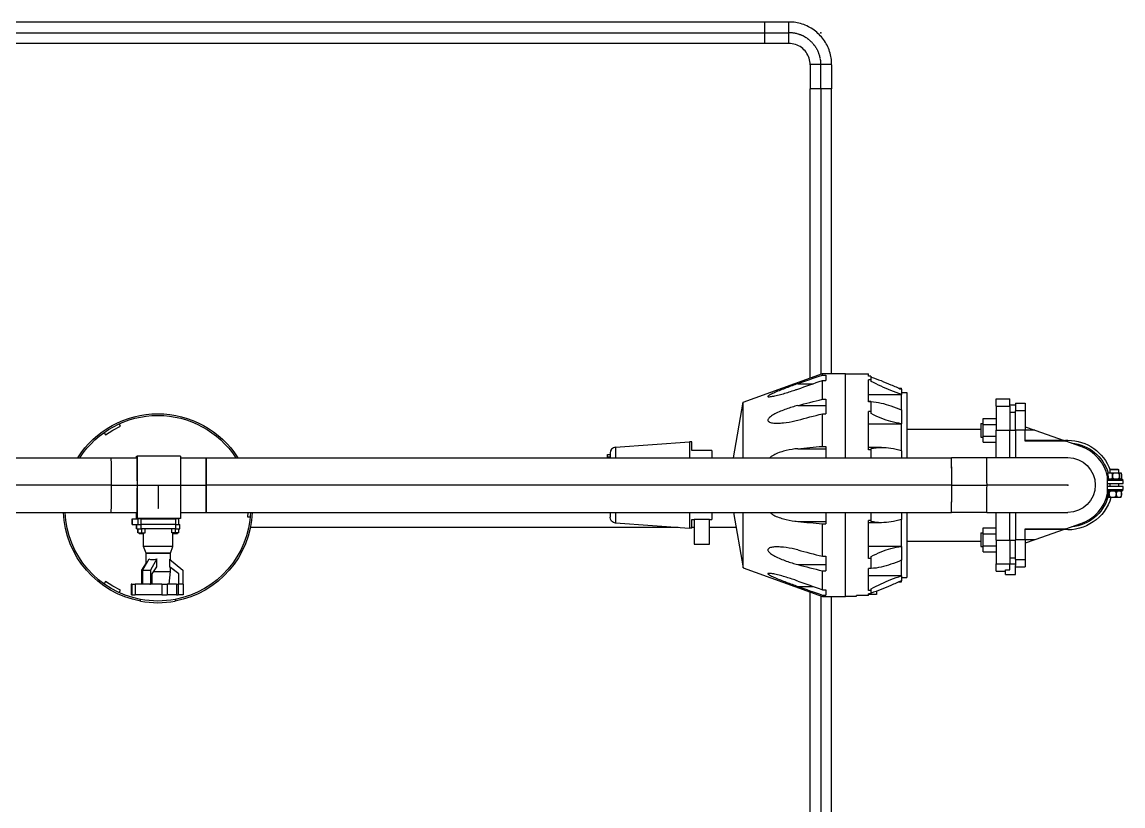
# Model space of a CAD drawing. Header units: millimetres. Extents: x 48717 to 75522, y 76128 to 88842.
# Drawn here: x 59285 to 60562, y 87657 to 88567 of the extents above; entities that cross this region are included whole.
import ezdxf

# ---------------------------------------------------------------- set-up
doc = ezdxf.new("R2010")
doc.units = ezdxf.units.MM
doc.linetypes.add('CENTER2', pattern=[1.125, 0.75, -0.125, 0.125, -0.125])
for name, color, linetype in [('Top (Plan) View2-CENTER', 1, 'CENTER2'), ('Top (Plan) View2-DV20-S1B-011C', 140, 'Continuous'), ('Top (Plan) View2-DV90-S1B-001d', 120, 'Continuous'), ('Top (Plan) View2-FA-S1A-505', 90, 'Continuous')]:
    doc.layers.add(name, color=color, linetype=linetype)

# ---------------------------------------------------------------- blocks, each defined once
blk = doc.blocks.new('*U832')
at = {"layer": 'Top (Plan) View2-CENTER'}
blk.add_line((58193.1, 88554.5), (60146.9, 88554.5), dxfattribs=at)
at = {"layer": 'Top (Plan) View2-DV20-S1B-011C', "color": 0, "linetype": 'ByBlock', "lineweight": -2}
for p, q in [((60147, 88567), (58193.1, 88567)), ((60147, 88542), (58193.1, 88542))]:
    blk.add_line(p, q, dxfattribs=at)
for start_param, end_param in [(0, 1.570796), (1.570796, 3.141593)]:
    blk.add_ellipse((58193.1, 88554.5), major_axis=(0, 12.5), ratio=0.01, start_param=start_param, end_param=end_param, dxfattribs=at)
at = {"layer": 'Top (Plan) View2-DV20-S1B-011C', "color": 0, "linetype": 'ByBlock', "lineweight": -2, "extrusion": (0, 0, -1)}
for start_param, end_param in [(1.570796, 3.141592), (6.278185, 7.853982)]:
    blk.add_ellipse((60147, 88554.5), major_axis=(0, -12.5), ratio=0.01, start_param=start_param, end_param=end_param, dxfattribs=at)
blk = doc.blocks.new('*U862')
at = {"layer": 'Top (Plan) View2-CENTER'}
blk.add_line((59388.7, 88029.6), (58634.2, 88029.6), dxfattribs=at)
at = {"layer": 'Top (Plan) View2-DV90-S1B-001d', "color": 0, "linetype": 'ByBlock', "lineweight": -2}
for p, q in [((58633.9, 88061.3), (59388.7, 88061.3)), ((58633.9, 87997.8), (59388.7, 87997.8))]:
    blk.add_line(p, q, dxfattribs=at)
at = {"layer": 'Top (Plan) View2-DV90-S1B-001d', "color": 0, "linetype": 'ByBlock', "lineweight": -2, "extrusion": (0, 0, -1)}
for start_param, end_param in [(0, 1.570796), (1.570796, 3.141593)]:
    blk.add_ellipse((58633.9, 88029.6), major_axis=(0, 31.8), ratio=0.01, start_param=start_param, end_param=end_param, dxfattribs=at)
at = {"layer": 'Top (Plan) View2-DV90-S1B-001d', "color": 0, "linetype": 'ByBlock', "lineweight": -2}
for start_param, end_param in [(1.570796, 3.141593), (0, 1.570796)]:
    blk.add_ellipse((59388.7, 88029.6), major_axis=(0, -31.8), ratio=0.01, start_param=start_param, end_param=end_param, dxfattribs=at)
blk = doc.blocks.new('*U869')
at = {"layer": 'Top (Plan) View2-FA-S1A-505', "color": 0, "linetype": 'ByBlock', "lineweight": -2}
for p, q in [((59380.6, 88090.6), (59382.1, 88088)), ((59382.1, 88088), (59390.5, 88093.4)), ((59390.5, 88093.4), (59399.4, 88097.9)), ((59399.4, 88097.9), (59397.9, 88100.6)), ((59547.2, 87997.8), (59547, 87992.7)), ((59547, 87992.7), (59550, 87992.7)), ((59382.1, 87917.5), (59380.6, 87914.9)), ((59390.5, 87912.1), (59382.1, 87917.5)), ((59399.4, 87907.5), (59390.5, 87912.1)), ((59397.9, 87904.9), (59399.4, 87907.5)), ((59422.8, 87894.9), (59422.8, 87897)), ((59462.8, 87897), (59462.8, 87894.9))]:
    blk.add_line(p, q, dxfattribs=at)
at = {"layer": 'Top (Plan) View2-FA-S1A-505', "color": 0, "linetype": 'ByBlock', "lineweight": -2, "extrusion": (0, 0, -1)}
for radius, start, end in [(109.7, 32.3051, 147.6949), (107.7, 32.9807, 147.0193), (109.7, 280.5095, 357.4387), (107.7, 280.707, 357.3911), (107.7, 182.6089, 259.293), (109.7, 182.5613, 259.4905), (107.7, 259.293, 280.707)]:
    blk.add_arc((-59442.8, 88002.7), radius, start, end, dxfattribs=at)
at = {"layer": 'Top (Plan) View2-FA-S1A-505', "color": 0, "linetype": 'ByBlock', "lineweight": -2}
blk.add_arc((59442.8, 88002.7), 109.7, 259.4905, 280.5095, dxfattribs=at)
blk = doc.blocks.new('*U871')
at = {"layer": 'Top (Plan) View2-CENTER'}
for p, q in [((59389, 88029.6), (59498.7, 88029.6)), ((59443.7, 88002.7), (59443.7, 88029.6)), ((59442.8, 88002.7), (59443.7, 88002.7))]:
    blk.add_line(p, q, dxfattribs=at)
at = {"layer": 'Top (Plan) View2-DV90-S1B-001d', "color": 0, "linetype": 'ByBlock', "lineweight": -2}
for p, q in [((59388.7, 88061.3), (59418.7, 88061.3)), ((59418, 88063.2), (59419, 88063.2)), ((59418, 88061.3), (59418, 88063.2)), ((59469, 88063.2), (59419, 88063.2)), ((59419, 88063.2), (59419, 87990.8)), ((59469, 88063.2), (59469, 87990.8)), ((59469, 88061.3), (59498.7, 88061.3)), ((59389, 88029.6), (59419, 88029.6)), ((59469, 88029.6), (59499, 88029.6)), ((59388.7, 87997.8), (59418.7, 87997.8)), ((59413.2, 87990.2), (59413.4, 87990.2)), ((59413.2, 87983.7), (59413.2, 87990.2)), ((59413.4, 87990.2), (59419.9, 87990.2)), ((59413.4, 87983.7), (59413.4, 87990.2)), ((59418, 87990.8), (59418, 87997.8)), ((59419, 87990.8), (59418, 87990.8)), ((59469, 87990.8), (59419, 87990.8)), ((59419.9, 87983.7), (59419.9, 87990.2)), ((59419.9, 87990.2), (59420, 87990.2)), ((59423.6, 87990.2), (59420, 87990.2)), ((59420, 87983.7), (59420, 87990.2)), ((59423.3, 87990.2), (59423.3, 87990.8)), ((59423.3, 87990.2), (59423.3, 87990.8)), ((59423.6, 87990.2), (59463.6, 87990.2)), ((59423.6, 87983.7), (59423.6, 87990.2)), ((59463.3, 87990.2), (59463.3, 87990.8)), ((59467, 87990.2), (59463.6, 87990.2)), ((59463.6, 87983.7), (59463.6, 87990.2)), ((59467, 87983.7), (59467, 87990.2)), ((59469, 87997.8), (59498.7, 87997.8)), ((59413.2, 87983.7), (59413.4, 87983.7)), ((59413.4, 87983.7), (59418.4, 87983.7)), ((59418.1, 87978.7), (59418.1, 87983.7)), ((59418.1, 87978.7), (59418.1, 87983.7)), ((59418.1, 87978.7), (59418.1, 87978.7)), ((59418.5, 87978.7), (59418.1, 87978.7)), ((59418.5, 87983.7), (59418.4, 87983.7)), ((59418.5, 87983.7), (59423.6, 87983.7)), ((59418.5, 87978.7), (59418.5, 87983.7)), ((59418.5, 87978.7), (59423.6, 87978.7)), ((59419.6, 87974), (59419.6, 87978.7)), ((59419.6, 87974), (59419.6, 87978.7)), ((59420, 87974), (59420, 87978.7)), ((59420, 87974), (59420, 87978.7)), ((59463.6, 87983.7), (59423.6, 87983.7)), ((59423.6, 87978.7), (59423.6, 87983.7)), ((59463.6, 87978.7), (59423.6, 87978.7)), ((59424.1, 87974), (59424.1, 87978.7)), ((59428, 87974), (59428, 87978.7)), ((59459, 87974), (59459, 87978.7)), ((59459, 87974), (59459, 87978.7)), ((59463.1, 87974), (59463.1, 87978.7)), ((59463.6, 87983.7), (59468.5, 87983.7)), ((59463.6, 87978.7), (59463.6, 87983.7)), ((59463.6, 87978.7), (59468.5, 87978.7)), ((59467, 87974), (59467, 87978.7)), ((59468.5, 87978.7), (59468.5, 87983.7)), ((59420, 87974), (59419.6, 87974)), ((59419.6, 87974), (59419.6, 87974)), ((59420, 87974), (59424.1, 87974)), ((59420, 87974), (59420, 87974)), ((59421.1, 87973.2), (59421.1, 87974)), ((59421.1, 87973.2), (59421.1, 87974)), ((59421.1, 87973.2), (59421.1, 87973.2)), ((59421.1, 87973.2), (59421.5, 87973.2)), ((59421.5, 87973.2), (59421.5, 87974)), ((59421.5, 87973.2), (59421.5, 87974)), ((59421.5, 87973.2), (59421.5, 87973.2)), ((59421.5, 87973.2), (59426.5, 87973.2)), ((59424.1, 87974), (59428, 87974)), ((59426.3, 87958.2), (59426.3, 87973.2)), ((59426.3, 87958.2), (59426.3, 87973.2)), ((59426.5, 87973.2), (59426.5, 87974)), ((59459, 87974), (59459, 87974)), ((59463.1, 87974), (59459, 87974)), ((59460.3, 87958.2), (59460.3, 87974)), ((59460.3, 87973.2), (59460.5, 87973.2)), ((59460.5, 87973.2), (59460.5, 87974)), ((59460.5, 87973.2), (59460.5, 87974)), ((59460.5, 87973.2), (59460.5, 87973.2)), ((59460.5, 87973.2), (59465.5, 87973.2)), ((59467, 87974), (59463.1, 87974)), ((59465.5, 87973.2), (59465.5, 87974)), ((59426.3, 87958.2), (59426.3, 87958.2)), ((59429.3, 87950.7), (59426.3, 87958.2)), ((59460.3, 87958.2), (59426.3, 87958.2)), ((59429.3, 87950.7), (59426.3, 87958.2)), ((59429.3, 87938.2), (59429.3, 87950.7)), ((59429.3, 87950.7), (59429.3, 87950.7)), ((59429.3, 87950.7), (59457.3, 87950.7)), ((59429.3, 87938.2), (59429.3, 87950.7)), ((59429.3, 87950.7), (59429.3, 87950.7)), ((59457.3, 87950.7), (59429.3, 87950.7)), ((59457.3, 87950.7), (59460.3, 87958.2)), ((59457.3, 87943), (59457.3, 87950.7)), ((59429.3, 87939.4), (59424, 87930.7)), ((59432.5, 87943.7), (59424.9, 87930.7)), ((59441.8, 87943.9), (59434.1, 87930.7)), ((59441.8, 87934.8), (59441.8, 87943.9)), ((59456.4, 87943.7), (59471.9, 87930.7)), ((59456.4, 87943.7), (59456.4, 87934.7)), ((59424, 87930.7), (59424, 87914.7)), ((59424.9, 87930.7), (59434.1, 87930.7)), ((59424.9, 87930.7), (59424.9, 87914.7)), ((59434.1, 87930.7), (59434.1, 87914.7)), ((59436.3, 87926.7), (59441.8, 87934.8)), ((59436.3, 87914.7), (59436.3, 87926.7)), ((59438, 87929.2), (59457.3, 87929.2)), ((59456, 87914.7), (59457.3, 87929.2)), ((59467.3, 87926.7), (59456.4, 87934.7)), ((59467.2, 87926.7), (59457.3, 87934)), ((59457.3, 87929.2), (59457.3, 87934)), ((59467.3, 87926.7), (59467.2, 87926.7)), ((59467.2, 87914.7), (59467.2, 87926.7)), ((59467.3, 87914.7), (59467.3, 87926.7)), ((59471.9, 87930.7), (59471.9, 87914.7)), ((59412.5, 87914.7), (59411.8, 87914.7)), ((59411.8, 87914.7), (59411.8, 87902.2)), ((59411.8, 87914.7), (59411.8, 87914.7)), ((59411.8, 87914.7), (59411.8, 87902.2)), ((59412.5, 87914.7), (59412.5, 87902.2)), ((59412.5, 87914.7), (59416.6, 87914.7)), ((59433.7, 87914.7), (59416.6, 87914.7)), ((59416.6, 87914.7), (59416.6, 87902.2)), ((59433.7, 87914.7), (59434.1, 87914.7)), ((59447.3, 87914.7), (59434.1, 87914.7)), ((59434.1, 87914.7), (59434.1, 87914.7)), ((59447.3, 87914.7), (59453.6, 87914.7)), ((59447.3, 87914.7), (59447.3, 87902.2)), ((59464.4, 87914.7), (59453.6, 87914.7)), ((59453.6, 87914.7), (59453.6, 87902.2)), ((59464.4, 87914.7), (59466.5, 87914.7)), ((59464.4, 87914.7), (59464.4, 87902.2)), ((59472.3, 87914.7), (59466.5, 87914.7)), ((59466.5, 87914.7), (59466.5, 87902.2)), ((59472.3, 87914.7), (59472.3, 87902.2)), ((59412.5, 87902.2), (59411.8, 87902.2)), ((59411.8, 87902.2), (59411.8, 87902.2)), ((59412.5, 87902.2), (59416.6, 87902.2)), ((59447.3, 87902.2), (59416.6, 87902.2)), ((59447.3, 87902.2), (59453.6, 87902.2)), ((59464.4, 87902.2), (59453.6, 87902.2)), ((59464.4, 87902.2), (59466.5, 87902.2)), ((59472.3, 87902.2), (59466.5, 87902.2))]:
    blk.add_line(p, q, dxfattribs=at)
for centre, major_axis, ratio, start_param, end_param in [((59388.7, 88029.6), (0, -31.7), 0.01, 1.570796, 3.141593), ((59418.7, 88029.6), (0, -31.7), 0.01, 1.570796, 3.141593), ((59498.7, 88029.6), (0, -31.7), 0.01, 1.570796, 3.141593), ((59388.7, 88029.6), (0, -31.7), 0.01, 0, 1.570796), ((59418.7, 88029.6), (0, -31.8), 0.01, 0, 1.570796), ((59498.7, 88029.6), (0, -31.7), 0.01, 0, 1.570796), ((59443.3, 87954.7), (-13, -9.1), 0.56652, 0.312706, 1.08165)]:
    blk.add_ellipse(centre, major_axis=major_axis, ratio=ratio, start_param=start_param, end_param=end_param, dxfattribs=at)
at = {"layer": 'Top (Plan) View2-DV90-S1B-001d', "color": 0, "linetype": 'ByBlock', "lineweight": -2, "extrusion": (0, 0, -1)}
blk.add_ellipse((59443.3, 87944.2), major_axis=(14, -10.2), ratio=0.004759, start_param=-0.358673, end_param=-0.003465, dxfattribs=at)
blk = doc.blocks.new('*U872')
at = {"layer": 'Top (Plan) View2-CENTER'}
blk.add_line((60363.5, 88029.6), (59499, 88029.6), dxfattribs=at)
at = {"layer": 'Top (Plan) View2-DV90-S1B-001d', "color": 0, "linetype": 'ByBlock', "lineweight": -2}
for p, q in [((59498.7, 88061.3), (60363.5, 88061.3)), ((59498.7, 87997.8), (60363.5, 87997.8))]:
    blk.add_line(p, q, dxfattribs=at)
at = {"layer": 'Top (Plan) View2-DV90-S1B-001d', "color": 0, "linetype": 'ByBlock', "lineweight": -2, "extrusion": (0, 0, -1)}
for start_param, end_param in [(0, 1.570796), (1.570796, 3.141593)]:
    blk.add_ellipse((59498.7, 88029.6), major_axis=(0, 31.7), ratio=0.01, start_param=start_param, end_param=end_param, dxfattribs=at)
at = {"layer": 'Top (Plan) View2-DV90-S1B-001d', "color": 0, "linetype": 'ByBlock', "lineweight": -2}
for start_param, end_param in [(1.570796, 3.141593), (0, 1.570796)]:
    blk.add_ellipse((60363.5, 88029.6), major_axis=(0, -31.8), ratio=0.01, start_param=start_param, end_param=end_param, dxfattribs=at)
blk = doc.blocks.new('*U873')
at = {"layer": 'Top (Plan) View2-FA-S1A-505', "color": 0, "linetype": 'ByBlock', "lineweight": -2}
for p, q in [((60046.5, 87980.5), (59550.2, 87980.5)), ((60064.9, 87980.5), (60062.4, 87980.5)), ((60113.7, 87980.5), (60082.9, 87980.5))]:
    blk.add_line(p, q, dxfattribs=at)
blk = doc.blocks.new('*U876')
at = {"layer": 'Top (Plan) View2-DV90-S1B-001d', "color": 0, "linetype": 'ByBlock', "lineweight": -2}
for p, q in [((60122, 88125.7), (60213.7, 88159.1)), ((60213.7, 88157.2), (60213.7, 88159.1)), ((60213.7, 88159.1), (60240.7, 88159.1)), ((60213.7, 88157.2), (60217.7, 88157.2)), ((60217.7, 88157.2), (60217.7, 88151)), ((60240.7, 88061.3), (60240.7, 88159.1)), ((60240.7, 88158.6), (60267.2, 88158.6)), ((60267.2, 88156), (60267.2, 88158.6)), ((60269.9, 88156), (60267.2, 88156)), ((60269.9, 88156), (60269.9, 88151.9)), ((60185.1, 88147.2), (60202.7, 88147.2)), ((60213.7, 88129.2), (60213.7, 88151)), ((60213.7, 88151), (60217.7, 88151)), ((60267.2, 88126.3), (60267.2, 88151.9)), ((60269.9, 88151.9), (60267.2, 88151.9)), ((60269.9, 88151.9), (60269.9, 88150.3)), ((60302.4, 88142.1), (60305.7, 88142.1)), ((60305.7, 88140.6), (60305.7, 88142.1)), ((60213.7, 88129.2), (60217.7, 88129.2)), ((60217.7, 88129.2), (60217.7, 88112.3)), ((60267.2, 88134.8), (60305.7, 88134.8)), ((60305.7, 88140.6), (60305.7, 88134.8)), ((60305.7, 88137.1), (60311.7, 88137.1)), ((60305.7, 88116.7), (60305.7, 88134.8)), ((60311.7, 88137.1), (60311.7, 88061.3)), ((60415.2, 88121.1), (60415.2, 88129.7)), ((60415.2, 88129.7), (60431.2, 88129.7)), ((60431.2, 88121.1), (60431.2, 88129.7)), ((60110.6, 88061.3), (60122, 88125.7)), ((60122, 88061.3), (60122, 88125.7)), ((60185.1, 88121.9), (60217.7, 88121.9)), ((60269.9, 88126.4), (60267.2, 88126.4)), ((60269.9, 88126.3), (60267.2, 88126.3)), ((60269.9, 88126.4), (60269.9, 88126.3)), ((60269.9, 88126.3), (60269.9, 88115)), ((60305.7, 88116.7), (60305.7, 88100.8)), ((60415.2, 88121.1), (60415.2, 88093.4)), ((60415.2, 88121.1), (60431.2, 88121.1)), ((60431.2, 88122.6), (60437.7, 88122.6)), ((60431.2, 88121.1), (60431.2, 88093.4)), ((60437.7, 88124.6), (60437.7, 88115.8)), ((60437.7, 88124.6), (60449, 88124.6)), ((60449, 88124.6), (60449, 88115.8)), ((60213.7, 88074.5), (60213.7, 88112.3)), ((60213.7, 88112.3), (60217.7, 88112.3)), ((60267.2, 88070.6), (60267.2, 88115)), ((60269.9, 88115), (60267.2, 88115)), ((60269.9, 88115), (60269.9, 88113.1)), ((60400.4, 88100), (60400.4, 88106.9)), ((60400.4, 88106.9), (60415.2, 88106.9)), ((60431.2, 88114.2), (60437.7, 88114.2)), ((60437.7, 88093.1), (60437.7, 88115.8)), ((60449, 88115.8), (60437.7, 88115.8)), ((60449, 88115.8), (60449, 88093.1)), ((60267.2, 88100.8), (60305.7, 88100.8)), ((60305.7, 88069.4), (60305.7, 88100.8)), ((60311.7, 88094.6), (60397.4, 88094.6)), ((60397.4, 88101.1), (60397.4, 88085.1)), ((60397.4, 88101.1), (60400.4, 88101.1)), ((60400.4, 88086.2), (60400.4, 88100)), ((60400.4, 88100), (60415.2, 88100)), ((60415.2, 88061.3), (60415.2, 88093.4)), ((60415.2, 88093.4), (60431.2, 88093.4)), ((60431.2, 88093.4), (60437.7, 88093.4)), ((60431.2, 88061.3), (60431.2, 88093.4)), ((60437.7, 88093.1), (60437.7, 88061.3)), ((60449, 88093.1), (60437.7, 88093.1)), ((60449, 88097.1), (60460.4, 88093.1)), ((60449, 88080.6), (60449, 88093.1)), ((60460.4, 88093.1), (60449, 88093.1)), ((60460.4, 88093.1), (60494.2, 88081.2)), ((59973.9, 88073.6), (60059.4, 88079.6)), ((60059.4, 88079.6), (60059.4, 88061.3)), ((60062.4, 88079.6), (60059.4, 88079.6)), ((60062.4, 88069.6), (60062.4, 88079.6)), ((60397.4, 88085.1), (60400.4, 88085.1)), ((60400.4, 88079.2), (60400.4, 88086.2)), ((60400.4, 88086.2), (60415.2, 88086.2)), ((60400.4, 88079.2), (60415.2, 88079.2)), ((60494.2, 88081.2), (60449, 88081.2)), ((60496.1, 88080.6), (60449, 88080.6)), ((60494.2, 88081.2), (60496.1, 88080.6)), ((60513.7, 88074.4), (60496.1, 88080.6)), ((59964.4, 88065.2), (59967.4, 88065.2)), ((59964.4, 88062.4), (59964.4, 88065.2)), ((59967.4, 88066.6), (59967.4, 88061.3)), ((59973.9, 88073.6), (59973.9, 88061.3)), ((60085.4, 88069.6), (60062.4, 88069.6)), ((60085.4, 88069.6), (60085.4, 88061.3)), ((60185.1, 88071.8), (60217.7, 88071.8)), ((60213.7, 88074.5), (60217.7, 88074.5)), ((60217.7, 88074.5), (60217.7, 88061.3)), ((60282.3, 88073.3), (60267.2, 88073.3)), ((60269.9, 88070.6), (60267.2, 88070.6)), ((60269.9, 88071.7), (60269.9, 88070.6)), ((60269.9, 88070.6), (60269.9, 88061.3)), ((60305.7, 88069.4), (60305.7, 88061.3)), ((59964.4, 88062.4), (59967.4, 88062.4)), ((59964.4, 88061.3), (59964.4, 88062.4)), ((60544.5, 88019.9), (60544.5, 88039.3)), ((59967.4, 87997.8), (59967.4, 87992.5)), ((59973.9, 87997.8), (59973.9, 87985.6)), ((60059.4, 87997.8), (60059.4, 87979.6)), ((60062.4, 87979.6), (60062.4, 87989.6)), ((60062.4, 87989.6), (60064.9, 87989.6)), ((60082.9, 87989.6), (60064.9, 87989.6)), ((60064.9, 87989.6), (60064.9, 87961.1)), ((60082.9, 87989.6), (60085.4, 87989.6)), ((60082.9, 87961.1), (60082.9, 87989.6)), ((60085.4, 87997.8), (60085.4, 87989.6)), ((60110.6, 87997.8), (60122, 87933.5)), ((60122, 87933.5), (60122, 87997.8)), ((60217.7, 87997.8), (60217.7, 87984.6)), ((60240.7, 87900.1), (60240.7, 87997.8)), ((60269.9, 87988.5), (60267.2, 87988.5)), ((60267.2, 87944.2), (60267.2, 87988.5)), ((60269.9, 87997.8), (60269.9, 87988.5)), ((60269.9, 87988.5), (60269.9, 87987.5)), ((60305.7, 87997.8), (60305.7, 87989.8)), ((60305.7, 87958.4), (60305.7, 87989.8)), ((60311.7, 87997.8), (60311.7, 87922.1)), ((60415.2, 87965.8), (60415.2, 87997.8)), ((60431.2, 87965.8), (60431.2, 87997.8)), ((60437.7, 87997.8), (60437.7, 87966.1)), ((59973.9, 87985.6), (60059.4, 87979.6)), ((60062.4, 87979.6), (60059.4, 87979.6)), ((60185.1, 87987.3), (60217.7, 87987.3)), ((60213.7, 87946.9), (60213.7, 87984.6)), ((60213.7, 87984.6), (60217.7, 87984.6)), ((60282.3, 87985.9), (60267.2, 87985.9)), ((60400.4, 87973), (60400.4, 87979.9)), ((60400.4, 87979.9), (60415.2, 87979.9)), ((60449, 87966.1), (60449, 87978.6)), ((60449, 87978.6), (60496.1, 87978.6)), ((60494.2, 87977.9), (60449, 87977.9)), ((60494.2, 87977.9), (60460.4, 87966.1)), ((60496.1, 87978.6), (60494.2, 87977.9)), ((60496.1, 87978.6), (60513.7, 87984.8)), ((60311.7, 87964.6), (60397.4, 87964.6)), ((60397.4, 87974.1), (60397.4, 87958.1)), ((60397.4, 87974.1), (60400.4, 87974.1)), ((60400.4, 87959.2), (60400.4, 87973)), ((60400.4, 87973), (60415.2, 87973)), ((60415.2, 87965.8), (60415.2, 87938.1)), ((60415.2, 87965.8), (60431.2, 87965.8)), ((60431.2, 87965.8), (60437.7, 87965.8)), ((60431.2, 87965.8), (60431.2, 87938.1)), ((60437.7, 87943.3), (60437.7, 87966.1)), ((60449, 87966.1), (60437.7, 87966.1)), ((60449, 87966.1), (60449, 87943.3)), ((60460.4, 87966.1), (60449, 87962.1)), ((60460.4, 87966.1), (60449, 87966.1)), ((60064.9, 87961.1), (60082.9, 87961.1)), ((60305.7, 87958.4), (60267.2, 87958.4)), ((60305.7, 87958.4), (60305.7, 87942.5)), ((60397.4, 87958.1), (60400.4, 87958.1)), ((60400.4, 87952.2), (60400.4, 87959.2)), ((60400.4, 87959.2), (60415.2, 87959.2)), ((60400.4, 87952.2), (60415.2, 87952.2)), ((60185.1, 87937.3), (60217.7, 87937.3)), ((60213.7, 87946.9), (60217.7, 87946.9)), ((60217.7, 87946.9), (60217.7, 87929.9)), ((60269.9, 87944.2), (60267.2, 87944.2)), ((60269.9, 87946.1), (60269.9, 87944.2)), ((60269.9, 87944.2), (60269.9, 87932.9)), ((60305.7, 87924.4), (60305.7, 87942.5)), ((60415.2, 87929.5), (60415.2, 87938.1)), ((60415.2, 87938.1), (60431.2, 87938.1)), ((60431.2, 87945), (60437.7, 87945)), ((60431.2, 87938.1), (60437.7, 87938.1)), ((60431.2, 87931.1), (60431.2, 87938.1)), ((60437.7, 87943.3), (60437.7, 87936.2)), ((60437.7, 87943.3), (60449, 87943.3)), ((60449, 87943.3), (60449, 87934.6)), ((60122, 87933.5), (60213.7, 87900.1)), ((60213.7, 87908.1), (60213.7, 87929.9)), ((60213.7, 87929.9), (60217.7, 87929.9)), ((60269.9, 87932.9), (60267.2, 87932.9)), ((60267.2, 87907.3), (60267.2, 87932.9)), ((60269.9, 87932.8), (60267.2, 87932.8)), ((60269.9, 87932.9), (60269.9, 87932.8)), ((60415.2, 87929.5), (60426.2, 87929.5)), ((60426.2, 87925.6), (60426.2, 87931.1)), ((60426.2, 87931.1), (60431.2, 87931.1)), ((60426.2, 87925.6), (60437.7, 87925.6)), ((60437.7, 87925.6), (60437.7, 87936.2)), ((60437.7, 87934.6), (60449, 87934.6)), ((60185.1, 87912), (60202.7, 87912)), ((60305.7, 87924.4), (60267.2, 87924.4)), ((60302.4, 87917.1), (60305.7, 87917.1)), ((60305.7, 87924.4), (60305.7, 87918.6)), ((60305.7, 87922.1), (60311.7, 87922.1)), ((60305.7, 87917.1), (60305.7, 87918.6)), ((60213.7, 87908.1), (60217.7, 87908.1)), ((60213.7, 87900.1), (60213.7, 87901.9)), ((60213.7, 87901.9), (60217.7, 87901.9)), ((60213.7, 87900.1), (60240.7, 87900.1)), ((60217.7, 87908.1), (60217.7, 87901.9)), ((60240.7, 87900.6), (60253.2, 87900.6)), ((60253.2, 87900.6), (60253.2, 87901.3)), ((60267.2, 87901.3), (60253.2, 87901.3)), ((60269.9, 87907.3), (60267.2, 87907.3)), ((60267.2, 87901.3), (60267.2, 87903.2)), ((60269.9, 87903.2), (60267.2, 87903.2)), ((60276.7, 87902.6), (60267.2, 87902.6)), ((60269.9, 87908.9), (60269.9, 87907.3)), ((60269.9, 87907.3), (60269.9, 87903.2)), ((60276.7, 87906.4), (60276.7, 87902.6))]:
    blk.add_line(p, q, dxfattribs=at)
for centre, radius, start, end in [((59974.4, 88066.6), 7, 94, 180), ((60498, 88029.6), 47.5, 11.7776, 70.6905), ((60498, 88029.6), 47.5, 289.3095, 348.2224)]:
    blk.add_arc(centre, radius, start, end, dxfattribs=at)
at = {"layer": 'Top (Plan) View2-DV90-S1B-001d', "color": 0, "linetype": 'ByBlock', "lineweight": -2, "extrusion": (0, 0, -1)}
blk.add_arc((-59974.4, 87992.5), 7, 274, 0, dxfattribs=at)
at = {"layer": 'Top (Plan) View2-DV90-S1B-001d', "color": 0, "linetype": 'ByBlock', "lineweight": -2}
for points in [[(60185.1, 88147.2), (60194.6, 88150.5), (60204.1, 88153.9), (60213.7, 88157.2)], [(60185.1, 88140.9), (60194.6, 88144.3), (60204.1, 88147.7), (60213.7, 88151)], [(60185.1, 88121.9), (60194.6, 88124.3), (60204.1, 88126.8), (60213.7, 88129.2)], [(60185.1, 88104.9), (60194.6, 88107.4), (60204.1, 88109.8), (60213.7, 88112.3)], [(60185.1, 88071.8), (60194.6, 88072.7), (60204.1, 88073.6), (60213.7, 88074.5)], [(60185.1, 87987.3), (60194.6, 87986.4), (60204.1, 87985.5), (60213.7, 87984.6)], [(60185.1, 87954.3), (60194.6, 87951.8), (60204.1, 87949.4), (60213.7, 87946.9)], [(60185.1, 87937.3), (60194.6, 87934.8), (60204.1, 87932.4), (60213.7, 87929.9)], [(60185.1, 87918.2), (60194.6, 87914.9), (60204.1, 87911.5), (60213.7, 87908.1)], [(60185.1, 87912), (60194.6, 87908.7), (60204.1, 87905.3), (60213.7, 87901.9)]]:
    blk.add_open_spline(points, degree=3, dxfattribs=at)
for points, knots in [([(60269.9, 88155.2), (60270.1, 88155.1), (60270.3, 88155), (60274, 88153.8), (60277.8, 88152.3), (60285.7, 88149.2), (60289.7, 88147.6), (60297.1, 88144.4), (60301.3, 88142.6), (60305.4, 88140.7), (60305.6, 88140.7), (60305.7, 88140.6)], [7.613154, 7.613154, 7.613154, 7.613154, 7.692139, 7.692139, 8.885312, 8.885312, 10.078484, 10.078484, 11.315653, 11.315653, 11.35063, 11.35063, 11.35063, 11.35063]), ([(60185.1, 88147.2), (60184, 88146.8), (60182.9, 88146.4), (60181.8, 88146), (60177.6, 88144.5), (60173, 88142.8), (60166.2, 88140.1), (60164, 88139.3), (60159.7, 88137.5), (60157.7, 88136.6), (60154.3, 88135.1), (60152.5, 88134.2), (60151.2, 88133.3), (60150.9, 88133.1), (60150.6, 88132.7), (60150.5, 88132.6), (60150.5, 88132.3), (60150.6, 88132.2), (60150.9, 88132.1), (60151.2, 88132.1), (60152.5, 88132), (60154.3, 88132.3), (60157.7, 88132.9), (60159.7, 88133.3), (60164, 88134.4), (60166.2, 88135), (60173, 88136.9), (60177.6, 88138.4), (60182.9, 88140.2), (60184, 88140.5), (60185.1, 88140.9)], [-0.347008, -0.347008, -0.347008, -0.347008, 0, 0, 0, 1.33973, 1.33973, 2.009595, 2.009595, 2.67946, 2.67946, 3.228308, 3.228308, 3.371149, 3.371149, 3.513989, 3.513989, 3.65683, 3.65683, 3.79967, 3.79967, 4.348519, 4.348519, 5.018384, 5.018384, 5.688249, 5.688249, 7.027979, 7.027979, 7.374986, 7.374986, 7.374986, 7.374986]), ([(60305.7, 88134.8), (60305.6, 88134.8), (60305.4, 88134.9), (60301.3, 88136.3), (60297.1, 88137.8), (60289.7, 88140.8), (60285.7, 88142.5), (60277.8, 88146.1), (60274, 88148.1), (60270.3, 88150), (60270.1, 88150.2), (60269.9, 88150.3)], [1.201997, 1.201997, 1.201997, 1.201997, 1.237068, 1.237068, 2.474137, 2.474137, 3.667309, 3.667309, 4.860482, 4.860482, 4.939467, 4.939467, 4.939467, 4.939467]), ([(60185.1, 88121.9), (60184, 88121.6), (60182.9, 88121.3), (60181.8, 88121), (60177.6, 88119.8), (60173, 88118.3), (60166.2, 88115.7), (60164, 88114.8), (60159.7, 88112.8), (60157.7, 88111.7), (60154.3, 88109.6), (60152.5, 88108.3), (60151.2, 88106.7), (60150.9, 88106.4), (60150.6, 88105.6), (60150.5, 88105.2), (60150.5, 88104.6), (60150.6, 88104.2), (60150.9, 88103.6), (60151.2, 88103.4), (60152.5, 88102.4), (60154.3, 88101.9), (60157.7, 88101.4), (60159.7, 88101.4), (60164, 88101.4), (60166.2, 88101.6), (60173, 88102.3), (60177.6, 88103.1), (60182.9, 88104.3), (60184, 88104.6), (60185.1, 88104.9)], [-0.347008, -0.347008, -0.347008, -0.347008, 0, 0, 0, 1.33973, 1.33973, 2.009595, 2.009595, 2.67946, 2.67946, 3.228308, 3.228308, 3.371149, 3.371149, 3.513989, 3.513989, 3.65683, 3.65683, 3.79967, 3.79967, 4.348519, 4.348519, 5.018384, 5.018384, 5.688249, 5.688249, 7.027979, 7.027979, 7.374986, 7.374986, 7.374986, 7.374986]), ([(60269.9, 88126.4), (60270.1, 88126.4), (60270.3, 88126.4), (60274, 88126.2), (60277.8, 88125.6), (60285.7, 88123.9), (60289.7, 88122.7), (60297.1, 88120.2), (60301.3, 88118.7), (60305.4, 88116.8), (60305.6, 88116.7), (60305.7, 88116.7)], [7.613154, 7.613154, 7.613154, 7.613154, 7.692139, 7.692139, 8.885312, 8.885312, 10.078484, 10.078484, 11.315653, 11.315653, 11.35063, 11.35063, 11.35063, 11.35063]), ([(60305.7, 88100.8), (60305.6, 88100.8), (60305.4, 88100.8), (60301.3, 88101.3), (60297.1, 88102.2), (60289.7, 88104.2), (60285.7, 88105.5), (60277.8, 88108.7), (60274, 88110.6), (60270.3, 88112.8), (60270.1, 88112.9), (60269.9, 88113.1)], [1.201997, 1.201997, 1.201997, 1.201997, 1.237068, 1.237068, 2.474137, 2.474137, 3.667309, 3.667309, 4.860482, 4.860482, 4.939467, 4.939467, 4.939467, 4.939467]), ([(60185.1, 88071.8), (60184, 88071.7), (60182.9, 88071.6), (60181.8, 88071.5), (60177.6, 88070.9), (60173, 88070.1), (60166.2, 88068.2), (60164, 88067.4), (60159.7, 88065.7), (60157.7, 88064.8), (60154.8, 88063), (60153.7, 88062.2), (60152.7, 88061.3)], [-0.347008, -0.347008, -0.347008, -0.347008, 0, 0, 0, 1.33973, 1.33973, 2.009595, 2.009595, 2.67946, 2.67946, 3.043991, 3.043991, 3.043991, 3.043991]), ([(60269.9, 88071.7), (60270.1, 88071.7), (60270.3, 88071.8), (60274, 88072.8), (60277.8, 88073.2), (60285.7, 88073.3), (60289.7, 88072.9), (60297.1, 88071.8), (60301.3, 88070.8), (60305.4, 88069.5), (60305.6, 88069.4), (60305.7, 88069.4)], [7.613154, 7.613154, 7.613154, 7.613154, 7.692139, 7.692139, 8.885312, 8.885312, 10.078484, 10.078484, 11.315653, 11.315653, 11.35063, 11.35063, 11.35063, 11.35063]), ([(60152.7, 87997.8), (60153.7, 87996.9), (60154.8, 87996.2), (60157.7, 87994.4), (60159.7, 87993.4), (60164, 87991.7), (60166.2, 87991), (60173, 87989.1), (60177.6, 87988.2), (60182.9, 87987.6), (60184, 87987.4), (60185.1, 87987.3)], [-10.878972, -10.878972, -10.878972, -10.878972, -10.514441, -10.514441, -9.844576, -9.844576, -9.174711, -9.174711, -7.834981, -7.834981, -7.487973, -7.487973, -7.487973, -7.487973]), ([(60305.7, 87989.8), (60305.6, 87989.7), (60305.4, 87989.7), (60301.3, 87988.3), (60297.1, 87987.4), (60289.9, 87986.3), (60286.1, 87985.9), (60282.3, 87985.9)], [1.201997, 1.201997, 1.201997, 1.201997, 1.237068, 1.237068, 2.474137, 2.474137, 3.610003, 3.610003, 3.610003, 3.610003]), ([(60282.3, 87985.9), (60282.1, 87985.9), (60281.9, 87985.9), (60277.8, 87986), (60274, 87986.4), (60270.3, 87987.4), (60270.1, 87987.4), (60269.9, 87987.5)], [3.610204, 3.610204, 3.610204, 3.610204, 3.66751, 3.66751, 4.860682, 4.860682, 4.939668, 4.939668, 4.939668, 4.939668]), ([(60161, 87957.8), (60159.2, 87957.8), (60157.4, 87957.7), (60154.3, 87957.2), (60152.5, 87956.8), (60151.2, 87955.8), (60150.9, 87955.5), (60150.6, 87955), (60150.5, 87954.6), (60150.5, 87953.9), (60150.6, 87953.6), (60150.9, 87952.8), (60151.2, 87952.4), (60152.5, 87950.8), (60154.3, 87949.6), (60157.7, 87947.4), (60159.7, 87946.4), (60164, 87944.4), (60166.2, 87943.5), (60173, 87940.9), (60177.6, 87939.4), (60182.9, 87937.9), (60184, 87937.6), (60185.1, 87937.3)], [-12.765496, -12.765496, -12.765496, -12.765496, -12.1835, -12.1835, -11.634651, -11.634651, -11.491811, -11.491811, -11.34897, -11.34897, -11.20613, -11.20613, -11.063289, -11.063289, -10.514441, -10.514441, -9.844576, -9.844576, -9.174711, -9.174711, -7.834981, -7.834981, -7.487973, -7.487973, -7.487973, -7.487973]), ([(60185.1, 87954.3), (60184, 87954.6), (60182.9, 87954.8), (60181.8, 87955.1), (60177.6, 87956.1), (60173, 87956.9), (60166.2, 87957.6), (60164, 87957.8), (60161.6, 87957.8), (60161.3, 87957.8), (60161, 87957.8)], [-0.347008, -0.347008, -0.347008, -0.347008, 0, 0, 0, 1.33973, 1.33973, 2.009595, 2.009595, 2.097464, 2.097464, 2.097464, 2.097464]), ([(60269.9, 87946.1), (60270.1, 87946.2), (60270.3, 87946.4), (60274, 87948.6), (60277.8, 87950.5), (60285.7, 87953.7), (60289.7, 87955), (60297.1, 87957), (60301.3, 87957.8), (60305.4, 87958.3), (60305.6, 87958.4), (60305.7, 87958.4)], [7.613154, 7.613154, 7.613154, 7.613154, 7.692139, 7.692139, 8.885312, 8.885312, 10.078484, 10.078484, 11.315653, 11.315653, 11.35063, 11.35063, 11.35063, 11.35063]), ([(60305.7, 87942.5), (60305.6, 87942.4), (60305.4, 87942.4), (60301.3, 87940.5), (60297.1, 87938.9), (60289.7, 87936.4), (60285.7, 87935.3), (60277.8, 87933.5), (60274, 87932.9), (60270.3, 87932.8), (60270.1, 87932.8), (60269.9, 87932.8)], [1.201997, 1.201997, 1.201997, 1.201997, 1.237068, 1.237068, 2.474137, 2.474137, 3.667309, 3.667309, 4.860482, 4.860482, 4.939467, 4.939467, 4.939467, 4.939467]), ([(60151.7, 87927.1), (60151.6, 87927.1), (60151.5, 87927.1), (60151.2, 87927.1), (60150.9, 87927.1), (60150.6, 87926.9), (60150.5, 87926.8), (60150.5, 87926.6), (60150.6, 87926.4), (60150.9, 87926.1), (60151.2, 87925.9), (60152.5, 87925), (60154.3, 87924.1), (60157.7, 87922.5), (60159.7, 87921.7), (60164, 87919.9), (60166.2, 87919), (60173, 87916.4), (60177.6, 87914.7), (60182.9, 87912.8), (60184, 87912.4), (60185.1, 87912)], [-11.678839, -11.678839, -11.678839, -11.678839, -11.634651, -11.634651, -11.491811, -11.491811, -11.34897, -11.34897, -11.20613, -11.20613, -11.063289, -11.063289, -10.514441, -10.514441, -9.844576, -9.844576, -9.174711, -9.174711, -7.834981, -7.834981, -7.487973, -7.487973, -7.487973, -7.487973]), ([(60185.1, 87918.2), (60184, 87918.6), (60182.9, 87919), (60181.8, 87919.4), (60177.6, 87920.8), (60173, 87922.3), (60166.2, 87924.2), (60164, 87924.8), (60159.7, 87925.8), (60157.7, 87926.3), (60154.4, 87926.9), (60152.8, 87927.1), (60151.7, 87927.1)], [-0.347008, -0.347008, -0.347008, -0.347008, 0, 0, 0, 1.33973, 1.33973, 2.009595, 2.009595, 2.67946, 2.67946, 3.18412, 3.18412, 3.18412, 3.18412]), ([(60269.9, 87908.9), (60270.1, 87909), (60270.3, 87909.1), (60274, 87911.1), (60277.8, 87913), (60285.7, 87916.7), (60289.7, 87918.4), (60297.1, 87921.4), (60301.3, 87922.9), (60305.4, 87924.3), (60305.6, 87924.3), (60305.7, 87924.4)], [7.613154, 7.613154, 7.613154, 7.613154, 7.692139, 7.692139, 8.885312, 8.885312, 10.078484, 10.078484, 11.315653, 11.315653, 11.35063, 11.35063, 11.35063, 11.35063]), ([(60305.7, 87918.6), (60305.6, 87918.5), (60305.4, 87918.5), (60301.3, 87916.6), (60297.1, 87914.8), (60289.7, 87911.6), (60285.7, 87910), (60277.8, 87906.8), (60274, 87905.4), (60270.3, 87904.2), (60270.1, 87904.1), (60269.9, 87904)], [1.201997, 1.201997, 1.201997, 1.201997, 1.237068, 1.237068, 2.474137, 2.474137, 3.667309, 3.667309, 4.860482, 4.860482, 4.939467, 4.939467, 4.939467, 4.939467])]:
    blk.add_open_spline(points, degree=3, knots=knots, dxfattribs=at)
blk = doc.blocks.new('*U878')
at = {"layer": 'Top (Plan) View2-CENTER'}
for p, q in [((60147, 88554.5), (60175, 88554.5)), ((60212, 88489.7), (60212, 88517.5))]:
    blk.add_line(p, q, dxfattribs=at)
blk.add_ellipse((60175, 88517.5), major_axis=(26.2, 26.2), ratio=0.9999, start_param=-0.785348, end_param=0.785448, dxfattribs=at)
blk.add_point((60212, 88554.5), dxfattribs=at)
at = {"layer": 'Top (Plan) View2-DV20-S1B-011C', "color": 0, "linetype": 'ByBlock', "lineweight": -2}
for p, q in [((60175, 88567), (60147, 88567)), ((60175, 88542), (60147, 88542)), ((60199.5, 88517.5), (60199.5, 88489.5)), ((60224.5, 88517.5), (60224.5, 88489.5))]:
    blk.add_line(p, q, dxfattribs=at)
at = {"layer": 'Top (Plan) View2-DV20-S1B-011C', "color": 0, "linetype": 'ByBlock', "lineweight": -2, "extrusion": (0, 0, -1)}
for centre, start_param, end_param in [((60147, 88554.5), 1.580796, 3.141593), ((60175, 88554.5), 0.01, 3.141593), ((60147, 88554.5), 0, 1.580796), ((60175, 88554.5), 0, 0.01)]:
    blk.add_ellipse(centre, major_axis=(0, -12.5), ratio=0.009999, start_param=start_param, end_param=end_param, dxfattribs=at)
at = {"layer": 'Top (Plan) View2-DV20-S1B-011C', "color": 0, "linetype": 'ByBlock', "lineweight": -2}
for centre, start_param, end_param in [((60212, 88517.5), 0, 3.141593), ((60212, 88489.5), 1.580795, 3.141593), ((60212, 88489.5), 0, 1.580795)]:
    blk.add_ellipse(centre, major_axis=(12.5, 0), ratio=0.01, start_param=start_param, end_param=end_param, dxfattribs=at)
for points in [[(60224.5, 88517.5), (60224.5, 88522.7), (60223.7, 88527.9), (60220.5, 88537.8), (60218.1, 88542.4), (60212, 88550.8), (60208.3, 88554.5), (60199.9, 88560.6), (60195.2, 88563), (60185.4, 88566.2), (60180.2, 88567), (60175, 88567)], [(60199.5, 88517.5), (60199.5, 88520.1), (60199.1, 88522.7), (60197.5, 88527.6), (60196.3, 88529.9), (60193.3, 88534), (60191.5, 88535.9), (60187.3, 88538.9), (60185, 88540), (60180.1, 88541.6), (60177.6, 88542), (60175, 88542)]]:
    blk.add_open_spline(points, degree=3, knots=[6.283185, 6.283185, 6.283185, 6.283185, 6.597345, 6.597345, 6.911504, 6.911504, 7.225663, 7.225663, 7.539822, 7.539822, 7.853982, 7.853982, 7.853982, 7.853982], dxfattribs=at)
blk = doc.blocks.new('*U879')
at = {"layer": 'Top (Plan) View2-CENTER'}
for p, q in [((60212, 88489.5), (60212, 88158.5)), ((60212, 87900.7), (60212, 87187.7))]:
    blk.add_line(p, q, dxfattribs=at)
at = {"layer": 'Top (Plan) View2-DV20-S1B-011C', "color": 0, "linetype": 'ByBlock', "lineweight": -2}
for p, q in [((60199.5, 88153.9), (60199.5, 88489.5)), ((60224.5, 88159.1), (60224.5, 88489.5)), ((60199.5, 87187.7), (60199.5, 87905.2)), ((60224.5, 87187.7), (60224.5, 87900.1))]:
    blk.add_line(p, q, dxfattribs=at)
for start_param, end_param in [(1.570796, 3.141593), (0, 1.570796)]:
    blk.add_ellipse((60212, 88489.5), major_axis=(12.5, 0), ratio=0.01, start_param=start_param, end_param=end_param, dxfattribs=at)
blk = doc.blocks.new('*U885')
at = {"layer": 'Top (Plan) View2-CENTER'}
for p in [(60363.8, 88029.6), (60498.5, 88029.6)]:
    blk.add_line(p, (60404.4, 88029.6), dxfattribs=at)
blk.add_point((60498.5, 88029.6), dxfattribs=at)
at = {"layer": 'Top (Plan) View2-DV90-S1B-001d', "color": 0, "linetype": 'ByBlock', "lineweight": -2}
for p, q in [((60404.4, 88061.3), (60363.5, 88061.3)), ((60498.5, 88061.3), (60404.4, 88061.3)), ((60404.4, 87997.8), (60363.5, 87997.8)), ((60404.4, 87997.8), (60498.5, 87997.8))]:
    blk.add_line(p, q, dxfattribs=at)
at = {"layer": 'Top (Plan) View2-DV90-S1B-001d', "color": 0, "linetype": 'ByBlock', "lineweight": -2, "extrusion": (0, 0, -1)}
blk.add_arc((-60498.5, 88029.6), 31.8, 90, 270, dxfattribs=at)
at = {"layer": 'Top (Plan) View2-DV90-S1B-001d', "color": 0, "linetype": 'ByBlock', "lineweight": -2}
for centre in [(60363.5, 88029.6), (60404.4, 88029.6)]:
    blk.add_ellipse(centre, major_axis=(0, -31.8), ratio=0.01, start_param=0, end_param=3.141593, dxfattribs=at)
blk = doc.blocks.new('*U886')
at = {"layer": 'Top (Plan) View2-DV90-S1B-001d', "color": 0, "linetype": 'ByBlock', "lineweight": -2}
for p, q in [((60544.9, 88043.9), (60545.6, 88043.9)), ((60545.6, 88043.9), (60548.7, 88043.9)), ((60548, 88047.6), (60547.5, 88047.1)), ((60557.5, 88047.1), (60547.5, 88047.1)), ((60547.5, 88043.9), (60547.5, 88047.1)), ((60557, 88047.6), (60548, 88047.6)), ((60548.7, 88043.9), (60552.3, 88043.9)), ((60552.3, 88043.9), (60556.5, 88043.9)), ((60556.5, 88043.9), (60559.2, 88043.9)), ((60557, 88047.6), (60557.5, 88047.1)), ((60557.5, 88043.9), (60557.5, 88047.1)), ((60559.2, 88043.9), (60560.3, 88043.9)), ((60562.5, 88034.9), (60544.5, 88034.9)), ((60544.5, 88031.3), (60562.5, 88031.3)), ((60562.5, 88027.8), (60544.5, 88027.8)), ((60561.8, 88036.4), (60545, 88036.4)), ((60547.5, 88027.8), (60547.5, 88031.3)), ((60557.5, 88027.8), (60557.5, 88031.3)), ((60561.8, 88036.4), (60561.8, 88034.9)), ((60562.5, 88031.3), (60562.5, 88034.9)), ((60562.5, 88024.3), (60562.5, 88027.8)), ((60544.5, 88024.3), (60562.5, 88024.3)), ((60545, 88022.8), (60561.8, 88022.8)), ((60545.8, 88015.3), (60545, 88015.3)), ((60548.4, 88015.3), (60545.8, 88015.3)), ((60552.6, 88015.3), (60548.4, 88015.3)), ((60556.2, 88015.3), (60552.6, 88015.3)), ((60559.3, 88015.3), (60556.2, 88015.3)), ((60560.3, 88015.3), (60559.3, 88015.3)), ((60561.8, 88024.3), (60561.8, 88022.8))]:
    blk.add_line(p, q, dxfattribs=at)
at = {"layer": 'Top (Plan) View2-DV90-S1B-001d', "color": 0, "linetype": 'ByBlock', "lineweight": -2, "extrusion": (0, 0, -1)}
for radius, start, end in [(48.8, 95.4695, 162.9619), (48.7, 197.0381, 264.5305)]:
    blk.add_arc((-60498.5, 88029.6), radius, start, end, dxfattribs=at)
for centre, major_axis, ratio, start_param, end_param in [((60547.2, 88040.1), (0, 4.33), 0.707107, 5.432612, 5.759587), ((60547.2, 88040.1), (0, 4.33), 0.707107, 0.523599, 1.570796), ((60547.2, 88040.1), (0, 4.33), 0.707107, 1.570796, 2.617994), ((60554.4, 88040.1), (0, -4.33), 0.965926, 1.570796, 2.617994), ((60554.4, 88040.1), (0, -4.33), 0.965926, 0.523599, 1.570796), ((60554.4, 88040.1), (0, -4.33), 0.965926, 3.665191, 4.712389), ((60554.4, 88040.1), (0, -4.33), 0.965926, 4.712389, 5.759587), ((60559.7, 88040.1), (0, -4.33), 0.258819, 1.570796, 2.617994), ((60559.7, 88040.1), (0, -4.33), 0.258819, 0.523599, 1.570796), ((60559.7, 88040.1), (0, -4.33), 0.258819, 3.665191, 4.712389), ((60559.7, 88040.1), (0, -4.33), 0.258819, 4.712389, 5.759587), ((60545.2, 88019.1), (0, 4.33), 0.258819, 0.558738, 1.570796), ((60545.2, 88019.1), (0, 4.33), 0.258819, 1.570796, 2.617994), ((60550.5, 88019.1), (0, 4.33), 0.965926, 4.712389, 5.759587), ((60550.5, 88019.1), (0, 4.33), 0.965926, 3.665191, 4.712389), ((60550.5, 88019.1), (0, 4.33), 0.965926, 0.523599, 1.570796), ((60550.5, 88019.1), (0, 4.33), 0.965926, 1.570796, 2.617994), ((60557.8, 88019.1), (0, -4.33), 0.707107, 1.570796, 2.617994), ((60557.8, 88019.1), (0, -4.33), 0.707107, 0.523599, 1.570796), ((60557.8, 88019.1), (0, -4.33), 0.707107, 3.665191, 4.712389), ((60557.8, 88019.1), (0, -4.33), 0.707107, 4.712389, 5.759587)]:
    blk.add_ellipse(centre, major_axis=major_axis, ratio=ratio, start_param=start_param, end_param=end_param, dxfattribs=at)
at = {"layer": 'Top (Plan) View2-DV90-S1B-001d', "color": 0, "linetype": 'ByBlock', "lineweight": -2}
for start_param, end_param in [(1.570796, 2.617994), (0.523599, 1.570796)]:
    blk.add_ellipse((60559.7, 88019.1), major_axis=(0, -4.33), ratio=0.258819, start_param=start_param, end_param=end_param, dxfattribs=at)
for points, knots in [([(60544.9, 88043), (60544.9, 88043), (60544.9, 88043.1), (60544.9, 88043.3), (60544.9, 88043.5), (60544.9, 88043.7), (60544.9, 88043.8), (60544.9, 88043.9)], [4.405089, 4.405089, 4.405089, 4.405089, 4.611811, 4.611811, 5.375356, 5.375356, 5.760592, 5.760592, 5.760592, 5.760592]), ([(60545.9, 88036.4), (60545.8, 88037.4), (60545.7, 88038.4), (60545.3, 88040.6), (60545.1, 88041.8), (60544.9, 88043)], [68.012996, 68.012996, 68.012996, 68.012996, 70.831554, 70.831554, 74.272261, 74.272261, 74.272261, 74.272261]), ([(60545, 88015.3), (60545, 88015.5), (60545.1, 88015.7), (60545.2, 88016.4), (60545.3, 88016.9), (60545.5, 88018.2), (60545.6, 88019.2), (60545.7, 88021), (60545.8, 88021.9), (60545.8, 88022.7)], [22.108692, 22.108692, 22.108692, 22.108692, 22.764125, 22.764125, 24.384543, 24.384543, 27.367299, 27.367299, 29.807861, 29.807861, 29.807861, 29.807861])]:
    blk.add_open_spline(points, degree=3, knots=knots, dxfattribs=at)
for points in [[(60545.1, 88034.9), (60545.1, 88035.4), (60545, 88035.9), (60545, 88036.4)], [(60545, 88022.8), (60545, 88023.3), (60545.1, 88023.8), (60545.1, 88024.3)], [(60545.8, 88022.7), (60545.8, 88022.7), (60545.8, 88022.8), (60545.8, 88022.8)]]:
    blk.add_open_spline(points, degree=3, dxfattribs=at)
blk = doc.blocks.new('*U887')
at = {"layer": 'Top (Plan) View2-FA-S1A-505', "color": 0, "linetype": 'ByBlock', "lineweight": -2, "extrusion": (0, 0, -1)}
for start, end in [(84.8538, 90), (90, 160.4428), (195.9438, 275.1462)]:
    blk.add_arc((-60498.5, 88029.6), 52, start, end, dxfattribs=at)

msp = doc.modelspace()

# ---------------------------------------------------------------- block references
at = {"layer": 'Top (Plan) View2-DV20-S1B-011C'}
for name in ['*U832', '*U878', '*U879']:
    msp.add_blockref(name, (0, 0), dxfattribs=at)
at = {"layer": 'Top (Plan) View2-DV90-S1B-001d'}
for name in ['*U876', '*U886', '*U862', '*U871', '*U872', '*U885']:
    msp.add_blockref(name, (0, 0), dxfattribs=at)
at = {"layer": 'Top (Plan) View2-FA-S1A-505'}
for name in ['*U869', '*U887', '*U873']:
    msp.add_blockref(name, (0, 0), dxfattribs=at)

doc.saveas('drawing.dxf')
